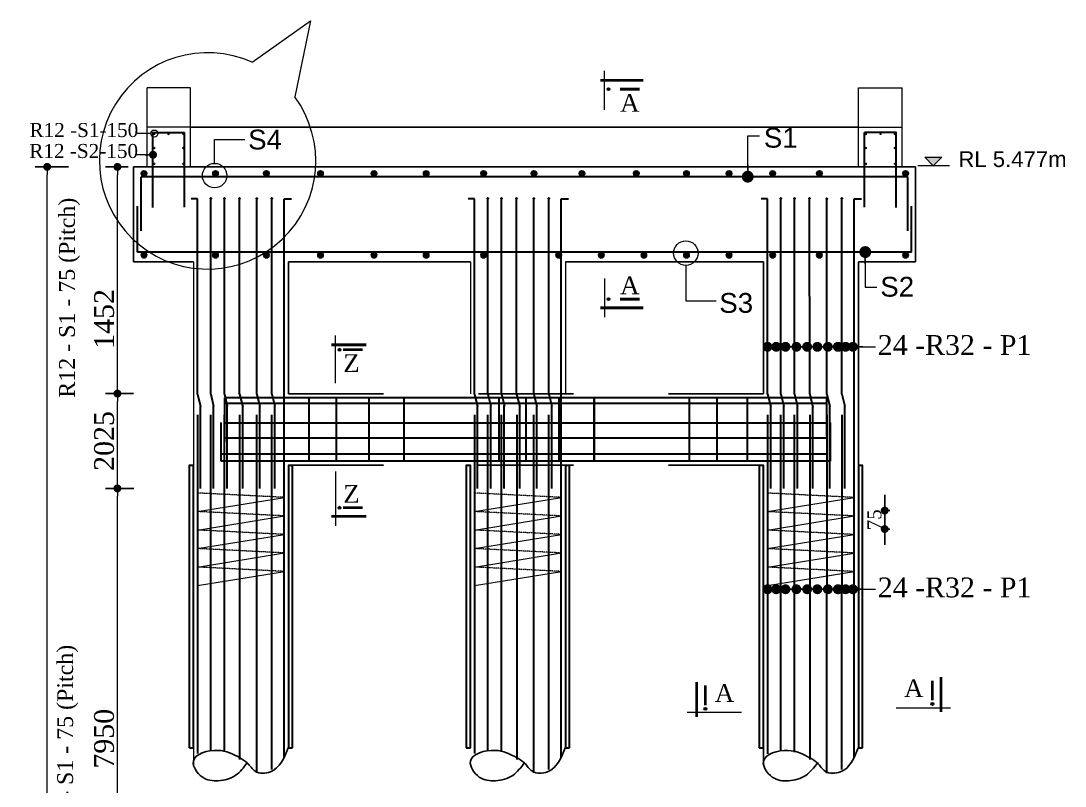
# Model space of a CAD drawing. Header units: millimetres. Extents: x -684453 to 35267, y -286696 to 273430.
# Drawn here: x -289080 to -275892, y 108994 to 118660 of the extents above; entities that cross this region are included whole.
import ezdxf

# ---------------------------------------------------------------- set-up
doc = ezdxf.new("R2010")
doc.units = ezdxf.units.MM
doc.header["$PDMODE"] = 2
doc.linetypes.add('DASHEDX2', pattern=[38.099999999999994, 25.4, -12.7])
doc.linetypes.add('HIDDEN', pattern=[9.524999999999999, 6.35, -3.175])
doc.layers.get('Defpoints').update_dxf_attribs({"lineweight": 13})
for name, color, linetype, lineweight in [('Abutment W Line', 30, 'Continuous', 18), ('Ber', 12, 'Continuous', 30), ('Binder', 136, 'Continuous', 15), ('BODER', 1, 'Continuous', 30), ('dim', 4, 'Continuous', 25), ('Dimision', 4, 'Continuous', 9), ('Pile', 11, 'Continuous', 15), ('Pire Line', 11, 'Continuous', 25), ('Reinf.', 12, 'Continuous', 30), ('Rod', 12, 'Continuous', 30), ('Steel Casing', 70, 'Continuous', 30), ('Text', 7, 'Continuous', 15)]:
    doc.layers.add(name, color=color, linetype=linetype, lineweight=lineweight)
doc.styles.add('ROMANS', font='arial.ttf', dxfattribs={"height": 200})
doc.styles.get("Standard").update_dxf_attribs({"font": 'times.ttf'})
doc.dimstyles.new('ISO-25', dxfattribs={"dimtxt": 175, "dimasz": 100, "dimexe": 65, "dimexo": 115.625, "dimgap": 40, "dimtad": 1, "dimtoh": 1, "dimdec": 0, "dimtxsty": 'Standard', "dimblk": 'DOT', "dimcen": 300, "dimclrd": 256, "dimclre": 256, "dimclrt": 256, "dimadec": 0, "dimazin": 0, "dimtfac": 1, "dimtdec": 0, "dimtix": 1, "dimtmove": 0, "dimatfit": 3, "dimldrblk": 'DOT', "dimfxl": 75, "dimlwd": -1, "dimarcsym": 0})

# ---------------------------------------------------------------- blocks, each defined once
blk = doc.blocks.new('_Dot')
at = {"color": 0, "linetype": 'ByBlock', "lineweight": -2}
blk.add_line((-0.5, 0), (-1, 0), dxfattribs=at)
at = {"color": 0, "linetype": 'ByBlock', "const_width": 0.5}
blk.add_lwpolyline([(-0.25, 0, 1), (0.25, 0, 1)], format="xyb", close=True, dxfattribs=at)
blk = doc.blocks.new('rod')
at = {"layer": 'Rod', "ltscale": 10, "const_width": 15}
blk.add_lwpolyline([(-7.5, 0, 1), (7.5, 0, 1)], format="xyb", close=True, dxfattribs=at)
blk = doc.blocks.new('*D361')
at = {"layer": 'Defpoints', "color": 0, "ltscale": 3, "transparency": 16777216}
for p in [(-287861.1882670156, 113952.4193968788), (-287543.6689380932, 113952.4193968788), (-287538.2177372899, 112754.1448276008)]:
    blk.add_point(p, dxfattribs=at)
at = {"layer": 'Dimision', "color": 1, "lineweight": -2, "ltscale": 3, "transparency": 16777216}
for p, q in [((-287659.2939380932, 113952.4193968788), (-288011.1882670156, 113952.4193968788)), ((-287653.8427372899, 112754.1448276008), (-288011.1882670156, 112754.1448276008))]:
    blk.add_line(p, q, dxfattribs=at)
at = {"layer": 'Dimision', "ltscale": 3, "transparency": 16777216}
blk.add_line((-287861.1882670156, 112854.1448276008), (-287861.1882670156, 113852.4193968788), dxfattribs=at)
at = {"layer": 'Dimision', "ltscale": 3, "transparency": 16777216, "xscale": 100, "yscale": 100, "zscale": 100}
for p, rotation in [((-287861.1882670156, 113952.4193968788), 90), ((-287861.1882670156, 112754.1448276008), 270)]:
    blk.add_blockref('_Dot', p, dxfattribs=dict(at, rotation=rotation))
at = {"layer": 'Dimision', "ltscale": 3, "transparency": 16777216, "insert": (-288028.3512086161, 113353.2821122399), "char_height": 250, "attachment_point": 5, "rotation": 90}
blk.add_mtext('2025', dxfattribs=at)
blk = doc.blocks.new('*D364')
at = {"layer": 'Defpoints', "color": 0, "ltscale": 3, "transparency": 16777216}
for p in [(-287861.1882670157, 112754.1448276008), (-287538.2177372899, 112754.1448276008), (-287567.4219868691, 106430.6560006439)]:
    blk.add_point(p, dxfattribs=at)
at = {"layer": 'Dimision', "color": 1, "lineweight": -2, "ltscale": 3, "transparency": 16777216}
for p, q in [((-287653.8427372899, 112754.1448276008), (-288011.1882670157, 112754.1448276008)), ((-287683.0469868691, 106430.6560006439), (-288011.1882670157, 106430.6560006439))]:
    blk.add_line(p, q, dxfattribs=at)
at = {"layer": 'Dimision', "ltscale": 3, "transparency": 16777216}
blk.add_line((-287861.1882670157, 106530.6560006439), (-287861.1882670157, 112654.1448276008), dxfattribs=at)
at = {"layer": 'Dimision', "ltscale": 3, "transparency": 16777216, "xscale": 100, "yscale": 100, "zscale": 100}
for p, rotation in [((-287861.1882670157, 112754.1448276008), 90), ((-287861.1882670157, 106430.6560006439), 270)]:
    blk.add_blockref('_Dot', p, dxfattribs=dict(at, rotation=rotation))
at = {"layer": 'Dimision', "ltscale": 3, "transparency": 16777216, "insert": (-288028.711698883, 109592.4004141224), "char_height": 250, "attachment_point": 5, "rotation": 90}
blk.add_mtext('7950', dxfattribs=at)
blk = doc.blocks.new('*D365')
at = {"layer": 'Defpoints', "color": 0, "ltscale": 3, "transparency": 16777216}
for p in [(-287861.1882670147, 116815.628240814), (-287609.6696670562, 116815.628240814), (-287543.6689380932, 113952.4193968788)]:
    blk.add_point(p, dxfattribs=at)
at = {"layer": 'Dimision', "color": 1, "lineweight": -2, "ltscale": 3, "transparency": 16777216}
for p, q in [((-287725.2946670562, 116815.628240814), (-288011.1882670147, 116815.628240814)), ((-287659.2939380932, 113952.4193968788), (-288011.1882670147, 113952.4193968788))]:
    blk.add_line(p, q, dxfattribs=at)
at = {"layer": 'Dimision', "ltscale": 3, "transparency": 16777216}
blk.add_line((-287861.1882670147, 114052.4193968788), (-287861.1882670147, 116715.628240814), dxfattribs=at)
at = {"layer": 'Dimision', "ltscale": 3, "transparency": 16777216, "xscale": 100, "yscale": 100, "zscale": 100}
for p, rotation in [((-287861.1882670147, 116815.628240814), 90), ((-287861.1882670147, 113952.4193968788), 270)]:
    blk.add_blockref('_Dot', p, dxfattribs=dict(at, rotation=rotation))
at = {"layer": 'Dimision', "ltscale": 3, "transparency": 16777216, "insert": (-288028.3512086153, 114894.9954146216), "char_height": 250, "attachment_point": 5, "rotation": 90}
blk.add_mtext('1452', dxfattribs=at)
blk = doc.blocks.new('*D368')
at = {"layer": 'Defpoints', "color": 0, "ltscale": 3, "transparency": 16777216}
for p in [(-288748.6971303487, 116815.628240814), (-288361.2655012594, 116815.628240814), (-288194.480441622, 84436.81110142625)]:
    blk.add_point(p, dxfattribs=at)
at = {"layer": 'Dimision', "color": 1, "lineweight": -2, "ltscale": 3, "transparency": 16777216}
for p, q in [((-288476.8905012594, 116815.628240814), (-288898.6971303487, 116815.628240814)), ((-288310.105441622, 84436.81110142625), (-288898.6971303487, 84436.81110142625))]:
    blk.add_line(p, q, dxfattribs=at)
at = {"layer": 'Dimision', "ltscale": 3, "transparency": 16777216}
blk.add_line((-288748.6971303487, 84536.81110142625), (-288748.6971303487, 116715.628240814), dxfattribs=at)
at = {"layer": 'Dimision', "ltscale": 3, "transparency": 16777216, "xscale": 100, "yscale": 100, "zscale": 100}
for p, rotation in [((-288748.6971303487, 116815.628240814), 90), ((-288748.6971303487, 84436.81110142625), 270)]:
    blk.add_blockref('_Dot', p, dxfattribs=dict(at, rotation=rotation))
at = {"layer": 'Dimision', "ltscale": 3, "transparency": 16777216, "insert": (-288916.220562216, 100626.2196711202), "char_height": 250, "attachment_point": 5, "rotation": 90}
blk.add_mtext('59552', dxfattribs=at)
blk = doc.blocks.new('*D371')
at = {"layer": 'Defpoints', "color": 0, "ltscale": 3, "transparency": 16777216}
for p in [(-278476.8054108343, 112474.7250248876), (-278476.8054108342, 112240.9161709788), (-278170.1460257461, 112240.9161709788)]:
    blk.add_point(p, dxfattribs=at)
at = {"layer": 'Pire Line', "linetype": 'Continuous', "ltscale": 3, "transparency": 16777216}
for p, q in [((-278170.1460257461, 112574.7250248876), (-278170.1460257461, 112674.7250248876)), ((-278170.1460257461, 112474.7250248876), (-278170.1460257461, 112240.9161709788)), ((-278170.1460257461, 112140.9161709788), (-278170.1460257461, 112040.9161709788))]:
    blk.add_line(p, q, dxfattribs=at)
at = {"layer": 'Pire Line', "linetype": 'Continuous', "lineweight": -2, "ltscale": 3, "transparency": 16777216}
for p, q in [((-278205.1460257461, 112474.7250248876), (-278105.1460257461, 112474.7250248876)), ((-278205.1460257461, 112240.9161709788), (-278105.1460257461, 112240.9161709788))]:
    blk.add_line(p, q, dxfattribs=at)
at = {"layer": 'Pire Line', "ltscale": 3, "transparency": 16777216, "xscale": 100, "yscale": 100, "zscale": 100}
for p, rotation in [((-278170.1460257461, 112474.7250248876), 270), ((-278170.1460257461, 112240.9161709788), 90)]:
    blk.add_blockref('_Dot', p, dxfattribs=dict(at, rotation=rotation))
at = {"layer": 'Pire Line', "ltscale": 3, "transparency": 16777216, "insert": (-278299.4124280532, 112357.8205979332), "char_height": 175, "attachment_point": 5, "rotation": 90}
blk.add_mtext('75', dxfattribs=at)

msp = doc.modelspace()

# ---------------------------------------------------------------- hatches: boundary and pattern name
at = {"layer": 'Dimision', "ltscale": 5}
msp.add_hatch(color=256, dxfattribs=at).paths.add_polyline_path([(-277662.5188823966, 116936.6578329453), (-277450.3868480406, 116936.6578329453), (-277556.4528652186, 116830.5918157674)])
at = {"layer": 'Pire Line', "ltscale": 3}
h = msp.add_hatch(color=256, dxfattribs=at)
h.set_gradient(color1=(238, 17, 46), color2=(219, 15, 42), one_color=1, tint=0.4600000083446503, name='INVCYLINDER')
h.paths.add_polyline_path([(-287560.4701806334, 116730.6314043296, 1), (-287490.5738835826, 116730.6314043296, 1)])
h = msp.add_hatch(color=256, dxfattribs=at)
h.set_gradient(color1=(238, 17, 46), color2=(219, 15, 42), one_color=1, tint=0.4600000083446503, name='INVCYLINDER')
h.paths.add_polyline_path([(-286656.7228961603, 116730.6314043296, 1), (-286586.8265991095, 116730.6314043296, 1)])
h = msp.add_hatch(color=256, dxfattribs=at)
h.set_gradient(color1=(238, 17, 46), color2=(219, 15, 42), one_color=1, tint=0.4600000083446503, name='INVCYLINDER')
h.paths.add_polyline_path([(-286014.6821249733, 116730.6314043296, 1), (-285944.7858279226, 116730.6314043296, 1)])
h = msp.add_hatch(color=256, dxfattribs=at)
h.set_gradient(color1=(238, 17, 46), color2=(219, 15, 42), one_color=1, tint=0.4600000083446503, name='INVCYLINDER')
h.paths.add_polyline_path([(-285330.5342730592, 116730.6314043296, 1), (-285260.6379760084, 116730.6314043296, 1)])
h = msp.add_hatch(color=256, dxfattribs=at)
h.set_gradient(color1=(238, 17, 46), color2=(219, 15, 42), one_color=1, tint=0.4600000083446503, name='INVCYLINDER')
h.paths.add_polyline_path([(-284655.0480317828, 116730.6314043296, 1), (-284585.151734732, 116730.6314043296, 1)])
h = msp.add_hatch(color=256, dxfattribs=at)
h.set_gradient(color1=(238, 17, 46), color2=(219, 15, 42), one_color=1, tint=0.4600000083446503, name='INVCYLINDER')
h.paths.add_polyline_path([(-283996.7970542384, 116730.6314043296, 1), (-283926.9007571877, 116730.6314043296, 1)])
h = msp.add_hatch(color=256, dxfattribs=at)
h.set_gradient(color1=(238, 17, 46), color2=(219, 15, 42), one_color=1, tint=0.4600000083446503, name='INVCYLINDER')
h.paths.add_polyline_path([(-283271.605316982, 116730.6314043296, 1), (-283201.7090199312, 116730.6314043296, 1)])
h = msp.add_hatch(color=256, dxfattribs=at)
h.set_gradient(color1=(238, 17, 46), color2=(219, 15, 42), one_color=1, tint=0.4600000083446503, name='INVCYLINDER')
h.paths.add_polyline_path([(-282634.8418033029, 116730.6314043296, 1), (-282564.9455062522, 116730.6314043296, 1)])
h = msp.add_hatch(color=256, dxfattribs=at)
h.set_gradient(color1=(238, 17, 46), color2=(219, 15, 42), one_color=1, tint=0.4600000083446503, name='INVCYLINDER')
h.paths.add_polyline_path([(-282029.1007748512, 116730.6314043296, 1), (-281959.2044778005, 116730.6314043296, 1)])
h = msp.add_hatch(color=256, dxfattribs=at)
h.set_gradient(color1=(238, 17, 46), color2=(219, 15, 42), one_color=1, tint=0.4600000083446503, name='INVCYLINDER')
h.paths.add_polyline_path([(-281342.7859457223, 116730.6314043296, 1), (-281272.8896486716, 116730.6314043296, 1)])
h = msp.add_hatch(color=256, dxfattribs=at)
h.set_gradient(color1=(238, 17, 46), color2=(219, 15, 42), one_color=1, tint=0.4600000083446503, name='INVCYLINDER')
h.paths.add_polyline_path([(-280708.8444271263, 116730.6314043296, 1), (-280638.9481300755, 116730.6314043296, 1)])
h = msp.add_hatch(color=256, dxfattribs=at)
h.set_gradient(color1=(238, 17, 46), color2=(219, 15, 42), one_color=1, tint=0.4600000083446503, name='INVCYLINDER')
h.paths.add_polyline_path([(-280170.8945707305, 116730.6314043296, 1), (-280100.9982736797, 116730.6314043296, 1)])
h = msp.add_hatch(color=256, dxfattribs=at)
h.set_gradient(color1=(238, 17, 46), color2=(219, 15, 42), one_color=1, tint=0.4600000083446503, name='INVCYLINDER')
h.paths.add_polyline_path([(-279620.4419334551, 116730.6314043296, 1), (-279550.5456364044, 116730.6314043296, 1)])
h = msp.add_hatch(color=256, dxfattribs=at)
h.set_gradient(color1=(238, 17, 46), color2=(219, 15, 42), one_color=1, tint=0.4600000083446503, name='INVCYLINDER')
h.paths.add_polyline_path([(-279030.414161365, 116730.6314043296, 1), (-278960.5178643142, 116730.6314043296, 1)])
h = msp.add_hatch(color=256, dxfattribs=at)
h.set_gradient(color1=(238, 17, 46), color2=(219, 15, 42), one_color=1, tint=0.4600000083446503, name='INVCYLINDER')
h.paths.add_polyline_path([(-277941.3634995329, 116730.6314043296, 1), (-277871.4672024822, 116730.6314043296, 1)])
h = msp.add_hatch(color=256, dxfattribs=at)
h.set_gradient(color1=(238, 17, 46), color2=(219, 15, 42), one_color=1, tint=0.4600000083446503, name='INVCYLINDER')
h.paths.add_polyline_path([(-287560.4701806334, 115700.6250772982, -1), (-287490.5738835826, 115700.6250772982, -1)])
h = msp.add_hatch(color=256, dxfattribs=at)
h.set_gradient(color1=(238, 17, 46), color2=(219, 15, 42), one_color=1, tint=0.4600000083446503, name='INVCYLINDER')
h.paths.add_polyline_path([(-286656.7228961603, 115700.6250772982, -1), (-286586.8265991095, 115700.6250772982, -1)])
h = msp.add_hatch(color=256, dxfattribs=at)
h.set_gradient(color1=(238, 17, 46), color2=(219, 15, 42), one_color=1, tint=0.4600000083446503, name='INVCYLINDER')
h.paths.add_polyline_path([(-286014.6821249733, 115700.6250772982, -1), (-285944.7858279226, 115700.6250772982, -1)])
h = msp.add_hatch(color=256, dxfattribs=at)
h.set_gradient(color1=(238, 17, 46), color2=(219, 15, 42), one_color=1, tint=0.4600000083446503, name='INVCYLINDER')
h.paths.add_polyline_path([(-285330.5342730592, 115700.6250772982, -1), (-285260.6379760084, 115700.6250772982, -1)])
h = msp.add_hatch(color=256, dxfattribs=at)
h.set_gradient(color1=(238, 17, 46), color2=(219, 15, 42), one_color=1, tint=0.4600000083446503, name='INVCYLINDER')
h.paths.add_polyline_path([(-284655.0480317828, 115700.6250772982, -1), (-284585.151734732, 115700.6250772982, -1)])
h = msp.add_hatch(color=256, dxfattribs=at)
h.set_gradient(color1=(238, 17, 46), color2=(219, 15, 42), one_color=1, tint=0.4600000083446503, name='INVCYLINDER')
h.paths.add_polyline_path([(-283996.7970542384, 115700.6250772982, -1), (-283926.9007571877, 115700.6250772982, -1)])
h = msp.add_hatch(color=256, dxfattribs=at)
h.set_gradient(color1=(238, 17, 46), color2=(219, 15, 42), one_color=1, tint=0.4600000083446503, name='INVCYLINDER')
h.paths.add_polyline_path([(-283271.605316982, 115700.6250772982, -1), (-283201.7090199312, 115700.6250772982, -1)])
h = msp.add_hatch(color=256, dxfattribs=at)
h.set_gradient(color1=(238, 17, 46), color2=(219, 15, 42), one_color=1, tint=0.4600000083446503, name='INVCYLINDER')
h.paths.add_polyline_path([(-282322.6939963138, 115700.6250772982, -1), (-282252.797699263, 115700.6250772982, -1)])
h = msp.add_hatch(color=256, dxfattribs=at)
h.set_gradient(color1=(238, 17, 46), color2=(219, 15, 42), one_color=1, tint=0.4600000083446503, name='INVCYLINDER')
h.paths.add_polyline_path([(-281784.744139918, 115700.6250772982, -1), (-281714.8478428672, 115700.6250772982, -1)])
h = msp.add_hatch(color=256, dxfattribs=at)
h.set_gradient(color1=(238, 17, 46), color2=(219, 15, 42), one_color=1, tint=0.4600000083446503, name='INVCYLINDER')
h.paths.add_polyline_path([(-281246.7942835221, 115700.6250772982, -1), (-281176.8979864714, 115700.6250772982, -1)])
h = msp.add_hatch(color=256, dxfattribs=at)
h.set_gradient(color1=(238, 17, 46), color2=(219, 15, 42), one_color=1, tint=0.4600000083446503, name='INVCYLINDER')
h.paths.add_polyline_path([(-280708.8444271263, 115700.6250772982, -1), (-280638.9481300755, 115700.6250772982, -1)])
h = msp.add_hatch(color=256, dxfattribs=at)
h.set_gradient(color1=(238, 17, 46), color2=(219, 15, 42), one_color=1, tint=0.4600000083446503, name='INVCYLINDER')
h.paths.add_polyline_path([(-280170.8945707305, 115700.6250772982, -1), (-280100.9982736797, 115700.6250772982, -1)])
h = msp.add_hatch(color=256, dxfattribs=at)
h.set_gradient(color1=(238, 17, 46), color2=(219, 15, 42), one_color=1, tint=0.4600000083446503, name='INVCYLINDER')
h.paths.add_polyline_path([(-279620.4419334551, 115700.6250772982, -1), (-279550.5456364044, 115700.6250772982, -1)])
h = msp.add_hatch(color=256, dxfattribs=at)
h.set_gradient(color1=(238, 17, 46), color2=(219, 15, 42), one_color=1, tint=0.4600000083446503, name='INVCYLINDER')
h.paths.add_polyline_path([(-279030.414161365, 115700.6250772982, -1), (-278960.5178643142, 115700.6250772982, -1)])
h = msp.add_hatch(color=256, dxfattribs=at)
h.set_gradient(color1=(238, 17, 46), color2=(219, 15, 42), one_color=1, tint=0.4600000083446503, name='INVCYLINDER')
h.paths.add_polyline_path([(-277941.3634995329, 115700.6250772982, -1), (-277871.4672024822, 115700.6250772982, -1)])
at = {"layer": 'Reinf.', "ltscale": 5}
for points in [[(-286688.2644317839, 116418.0257899626, 1), (-286676.2644317839, 116418.0257899626, 1)], [(-286515.4924605171, 116418.0257899626, 1), (-286503.4924605171, 116418.0257899626, 1)], [(-286324.4562485644, 116418.0257899626, 1), (-286312.4562485644, 116418.0257899626, 1)], [(-286108.3247940382, 116414.296144103, 1), (-286096.3247940382, 116414.296144103, 1)], [(-285917.8251936493, 116418.0257899626, 1), (-285905.8251936493, 116418.0257899626, 1)], [(-283188.93128661, 116417.9049098802, 1), (-283176.93128661, 116417.9049098802, 1)], [(-283016.1593153431, 116417.9049098802, 1), (-283004.1593153431, 116417.9049098802, 1)], [(-282825.1231033904, 116417.9049098802, 1), (-282813.1231033904, 116417.9049098802, 1)], [(-282608.9916488642, 116414.1752640206, 1), (-282596.9916488642, 116414.1752640206, 1)], [(-282418.4920484753, 116417.9049098802, 1), (-282406.4920484753, 116417.9049098802, 1)], [(-279488.2644918258, 116416.9427892635, 1), (-279476.2644918258, 116416.9427892635, 1)], [(-279315.492520559, 116416.9427892635, 1), (-279303.492520559, 116416.9427892635, 1)], [(-279124.4563086063, 116416.9427892635, 1), (-279112.4563086063, 116416.9427892635, 1)], [(-278908.3248540801, 116413.2131434039, 1), (-278896.3248540801, 116413.2131434039, 1)], [(-278717.8252536912, 116416.9427892635, 1), (-278705.8252536912, 116416.9427892635, 1)]]:
    msp.add_hatch(color=256, dxfattribs=at).paths.add_polyline_path(points)
at = {"layer": 'Text'}
for points in [[(-281641.8222319393, 117798.0971775092, 1), (-281677.6891870057, 117798.0971775092, 1)], [(-281641.8222319393, 115145.554087074, -1), (-281677.6891870057, 115145.554087074, -1)], [(-285038.7947660642, 114506.1410391715, 1), (-285074.6617211306, 114506.1410391715, 1)], [(-285038.7947660642, 112510.88133353, -1), (-285074.6617211306, 112510.88133353, -1)], [(-277568.7622023153, 110049.7164702511, -1), (-277568.7622023153, 110013.8495151846, -1)], [(-280434.8111387827, 109988.3521512081, 1), (-280434.8111387827, 109952.4851961416, 1)]]:
    msp.add_hatch(color=256, dxfattribs=at).paths.add_polyline_path(points)

# ---------------------------------------------------------------- linework, layer by layer
at = {"layer": 'Abutment W Line'}
for p, q in [((-287487.0800285217, 117315.6282408141), (-287487.0800285214, 117815.6282408143)), ((-286937.0800285214, 117815.6282408141), (-287487.0800285214, 117815.6282408143)), ((-286937.0800285217, 117315.6282408139), (-286937.0800285214, 117815.6282408141)), ((-278499.8324686066, 117315.6282408139), (-278499.8324686069, 117815.6282408141)), ((-278499.8324686069, 117815.6282408141), (-277949.8324686069, 117815.6282408143)), ((-277949.8324686066, 117315.6282408141), (-277949.8324686069, 117815.6282408143)), ((-287487.080028522, 116815.628240814), (-287487.0800285217, 117315.6282408141)), ((-286937.0800285217, 117315.6282408139), (-287487.0800285217, 117315.6282408141)), ((-286937.080028522, 116815.6282408138), (-286937.0800285217, 117315.6282408139)), ((-278499.8324686069, 116815.6282408138), (-278499.8324686072, 117315.6282408139)), ((-278499.8324686072, 117315.6282408139), (-277949.8324686072, 117315.6282408141)), ((-277949.8324686069, 116815.628240814), (-277949.8324686072, 117315.6282408141))]:
    msp.add_line(p, q, dxfattribs=at)
at = {"layer": 'Ber', "ltscale": 0.02}
for points in [[(-287412.0800285222, 116302.514100939), (-287412.0800285217, 117250.7423948458), (-287012.0800285217, 117250.7423948457)], [(-287012.0800285222, 116308.422967553), (-287012.0800285217, 117250.7423948457)], [(-278424.8324686068, 116308.422967553), (-278424.8324686072, 117250.7423948457)], [(-278024.8324686068, 116302.514100939), (-278024.8324686072, 117250.7423948458), (-278424.8324686072, 117250.7423948457)]]:
    msp.add_lwpolyline(points, dxfattribs=at)
at = {"layer": 'Binder', "linetype": 'DASHEDX2', "ltscale": 0.006999999999999999}
for p, q in [((-285752.5542539757, 112640.5648094273), (-286850.5478630816, 112696.1216333292)), ((-282253.2211088018, 112640.4439293449), (-283351.2147179077, 112696.0007532468)), ((-278554.5858409233, 112639.5483950331), (-279652.5794500292, 112695.105218935)), ((-285752.5542539758, 112406.7559555185), (-286850.5478630817, 112462.3127794204)), ((-282253.2211088018, 112406.6350754361), (-283351.2147179077, 112462.191899338)), ((-278554.5858409234, 112405.7395411243), (-279652.5794500292, 112461.2963650262)), ((-285752.5542539759, 112172.9471016097), (-286850.5478630817, 112228.5039255116)), ((-282253.2211088019, 112172.8262215273), (-283351.2147179078, 112228.3830454292)), ((-278554.5858409234, 112171.9306872155), (-279652.5794500293, 112227.4875111174)), ((-285752.5542539759, 111939.1382477009), (-286850.5478630818, 111994.6950716028)), ((-282253.221108802, 111939.0173676185), (-283351.2147179078, 111994.5741915204)), ((-278554.5858409235, 111938.1218333067), (-279652.5794500294, 111993.6786572086)), ((-285752.554253976, 111705.3293937921), (-286850.5478630819, 111760.886217694)), ((-282253.221108802, 111705.2085137097), (-283351.2147179079, 111760.7653376117)), ((-278554.5858409235, 111704.3129793979), (-279652.5794500294, 111759.8698032999))]:
    msp.add_line(p, q, dxfattribs=at)
at = {"layer": 'Binder', "ltscale": 5}
for p, q in [((-286850.5478630816, 112462.3127794204), (-285752.5542539757, 112640.5648094273)), ((-283351.2147179077, 112462.191899338), (-282253.2211088018, 112640.4439293449)), ((-279652.5794500292, 112461.2963650262), (-278554.5858409233, 112639.5483950331)), ((-286850.5478630817, 112228.5039255116), (-285752.5542539758, 112406.7559555185)), ((-283351.2147179077, 112228.3830454292), (-282253.2211088018, 112406.6350754361)), ((-279652.5794500292, 112227.4875111174), (-278554.5858409234, 112405.7395411243)), ((-286850.5478630817, 111994.6950716028), (-285752.5542539759, 112172.9471016097)), ((-283351.2147179078, 111994.5741915204), (-282253.2211088019, 112172.8262215273)), ((-279652.5794500293, 111993.6786572086), (-278554.5858409234, 112171.9306872155)), ((-286850.5478630818, 111760.886217694), (-285752.5542539759, 111939.1382477009)), ((-283351.2147179078, 111760.7653376117), (-282253.221108802, 111939.0173676185)), ((-279652.5794500294, 111759.8698032999), (-278554.5858409235, 111938.1218333067)), ((-286850.5478630819, 111527.0773637853), (-285752.554253976, 111705.3293937921)), ((-283351.2147179079, 111526.9564837029), (-282253.221108802, 111705.2085137097)), ((-279652.5794500294, 111526.0609493911), (-278554.5858409235, 111704.3129793979))]:
    msp.add_line(p, q, dxfattribs=at)
at = {"layer": 'BODER', "color": 7, "lineweight": 9, "ltscale": 5}
msp.add_lwpolyline([(-286159.3932576771, 118136.3455961887), (-285422.7492463581, 118659.7890196696), (-285620.3947479611, 117699.3452244858)], dxfattribs=at)
msp.add_arc((-286722.3725903979, 116891.0620318114), 1366.629754097114, 65.67278483504211, 36.25945359377678, dxfattribs=at)
at = {"layer": 'dim', "ltscale": 30}
for points in [[(-285702.122175465, 109483.8502030367), (-285929.7130801812, 109174.0154472273), (-286119.5863567255, 109181.4410870934), (-286220.7699798288, 109287.4314149645), (-286318.1429597104, 109353.3193168099), (-286592.3594951046, 109445.0758169805), (-286902.122175465, 109307.7592790325), (-286789.9669817597, 109109.0309498596), (-286587.1104461835, 109061.2929512903), (-286368.0459877125, 109129.9759681499), (-286220.7699798288, 109287.4314149645)], [(-282202.789030291, 109483.7293229543), (-282430.3799350073, 109173.8945671449), (-282620.2532115516, 109181.320207011), (-282721.4368346548, 109287.3105348821), (-282818.8098145365, 109353.1984367275), (-283093.0263499306, 109444.9549368981), (-283402.7890302911, 109307.6383989501), (-283290.6338365857, 109108.9100697772), (-283087.7773010095, 109061.1720712079), (-282868.7128425385, 109129.8550880675), (-282721.4368346548, 109287.3105348821)], [(-278502.1222355069, 109482.7672023376), (-278729.7131402231, 109172.9324465282), (-278919.5864167674, 109180.3580863943), (-279020.7700398707, 109286.3484142654), (-279118.1430197523, 109352.2363161107), (-279392.3595551465, 109443.9928162814), (-279702.1222355069, 109306.6762783334), (-279589.9670418016, 109107.9479491605), (-279387.1105062254, 109060.2099505912), (-279168.0460477544, 109128.8929674507), (-279020.7700398707, 109286.3484142654)]]:
    msp.add_spline(points, degree=3, dxfattribs=at)
at = {"layer": 'Dimision', "ltscale": 3}
for p, q in [((-281707.8923315982, 117537.0167353932), (-281707.8923315982, 118026.9587710843)), ((-281707.8923315982, 115406.6345291899), (-281707.8923315982, 114916.6924934989)), ((-285104.864865723, 114084.099358442), (-285104.864865723, 114686.8204972281)), ((-285104.864865723, 112966.1632579635), (-285104.864865723, 112282.0197399549))]:
    msp.add_line(p, q, dxfattribs=at)
at = {"layer": 'Dimision', "lineweight": 20}
msp.add_line((-287439.8807878278, 117236.1519847903), (-287620.8104843609, 117236.1519847904), dxfattribs=at)
at = {"layer": 'Dimision', "ltscale": 5}
for p, q in [((-286633.033273749, 116860.0849213), (-286633.033273749, 117160.6256608698)), ((-286633.033273749, 117160.6256608698), (-286251.0328952915, 117160.6256608698)), ((-279899.7485608773, 117207.4947150248), (-279753.3473808042, 117207.4947150248)), ((-277353.2576579568, 116830.5918157674), (-277750.1056026702, 116830.5918157674)), ((-280682.0923627077, 115571.1715603279), (-280682.0923627077, 115122.2531829678)), ((-278415.176607513, 115296.1619560385), (-278268.77542744, 115296.1619560385)), ((-280682.0923627077, 115122.2531829678), (-280300.0919842502, 115122.2531829678)), ((-278288.1596209604, 111480.6045290847), (-278288.1596209604, 111480.6045290847)), ((-278288.1596209604, 111480.6045290847), (-278288.1596209604, 111480.6045290847))]:
    msp.add_line(p, q, dxfattribs=at)
msp.add_lwpolyline([(-277662.5188823966, 116936.6578329453), (-277450.3868480406, 116936.6578329453), (-277556.4528652186, 116830.5918157674)], close=True, dxfattribs=at)
at = {"layer": 'Dimision', "lineweight": 20}
msp.add_circle((-287394.9732250366, 117236.1519847903), 44.9075627911454, dxfattribs=at)
at = {"layer": 'Dimision', "ltscale": 5}
for centre in [(-286633.033273749, 116705.2571160661), (-280682.0923627077, 115725.9993655618)]:
    msp.add_circle(centre, 154.8278052338719, dxfattribs=at)
at = {"layer": 'Pile', "ltscale": 3}
for p, q in [((-286902.122175465, 115615.6282408139), (-286902.122175465, 109268.4103839033)), ((-286902.122175465, 115615.6282408139), (-286902.122175465, 109268.4103839035)), ((-283402.7890302911, 115615.6282408139), (-283402.7890302911, 113948.8122594143)), ((-282202.733794174, 115615.6282408139), (-282202.7890262321, 113948.8122594143)), ((-278502.122175465, 115615.6282408139), (-278502.4612692418, 109477.2994015114))]:
    msp.add_line(p, q, dxfattribs=at)
at = {"layer": 'Pire Line', "ltscale": 3}
for p, q in [((-286937.0800285218, 117315.6282408139), (-278499.8324686072, 117315.6282408139)), ((-287656.9630423187, 116815.6282408139), (-277779.9494548102, 116815.6282408139)), ((-287656.9630423187, 115615.6282408139), (-287656.9630423187, 116815.6282408139)), ((-277779.9494548102, 115615.6282408139), (-277779.9494548102, 116815.6282408139)), ((-277779.9494548102, 115615.6282408139), (-277779.9494548102, 116815.6282408139)), ((-287656.9630423187, 115615.6282408139), (-286902.122175465, 115615.6282408139)), ((-285702.122175465, 115615.6282408139), (-285702.122175465, 113948.8122594143)), ((-285702.122175465, 115615.6282408139), (-283402.7890302911, 115615.6282408139)), ((-282202.7338156995, 115614.5974596107), (-279702.1222355069, 115615.1802561486)), ((-279702.1222355069, 115615.1802561486), (-279702.1222355069, 113947.7292587152)), ((-278502.122183485, 115615.4599300817), (-277779.9494548102, 115615.6282408139)), ((-278502.1222355069, 115614.5452401148), (-278502.1222355069, 109482.7672023376)), ((-285702.1585550503, 113948.8122594144), (-284502.1774015752, 113948.8122594143)), ((-283302.1773975163, 113948.8122594143), (-282102.1774215891, 113948.8122594143)), ((-280902.1774175302, 113948.8122594144), (-279702.122175465, 113948.8122594144)), ((-285702.1930199206, 113048.8122594144), (-284502.1575976928, 113048.8122594144)), ((-285702.122175465, 113048.8122594143), (-285702.122175465, 109483.8502030367)), ((-283302.2392290492, 113048.8218918098), (-282102.1854504663, 113048.8218918098)), ((-282202.7890302911, 113048.691379332), (-282202.789030291, 109483.7293229543)), ((-280902.1759540479, 113048.8122594144), (-279702.122175465, 113048.8122594144)), ((-279702.1222355069, 113047.7292587152), (-279702.1222355069, 109270.8868349161)), ((-279702.1222355069, 113047.7292587153), (-279702.1222355069, 109270.8868349161))]:
    msp.add_line(p, q, dxfattribs=at)
at = {"layer": 'Pire Line', "color": 1, "ltscale": 3}
for centre in [(-287525.522032108, 116730.6314043296), (-286621.7747476349, 116730.6314043296), (-285979.733976448, 116730.6314043296), (-285295.5861245338, 116730.6314043296), (-284620.0998832574, 116730.6314043296), (-283961.8489057131, 116730.6314043296), (-283236.6571684566, 116730.6314043296), (-282599.8936547776, 116730.6314043296), (-281994.1526263258, 116730.6314043296), (-281307.8377971969, 116730.6314043296), (-280673.8962786009, 116730.6314043296), (-280135.9464222051, 116730.6314043296), (-279585.4937849297, 116730.6314043296), (-278995.4660128396, 116730.6314043296), (-277906.4153510075, 116730.6314043296), (-287525.522032108, 115700.6250772982), (-286621.7747476349, 115700.6250772982), (-285979.733976448, 115700.6250772982), (-285295.5861245338, 115700.6250772982), (-284620.0998832574, 115700.6250772982), (-283961.8489057131, 115700.6250772982), (-283236.6571684566, 115700.6250772982), (-282287.7458477884, 115700.6250772982), (-281749.7959913926, 115700.6250772982), (-281211.8461349967, 115700.6250772982), (-280673.8962786009, 115700.6250772982), (-280135.9464222051, 115700.6250772982), (-279585.4937849297, 115700.6250772982), (-278995.4660128396, 115700.6250772982), (-277906.4153510075, 115700.6250772982)]:
    msp.add_circle(centre, 34.94814852538771, dxfattribs=at)
at = {"layer": 'Reinf.', "ltscale": 5}
for p, q in [((-286850.5478628033, 116412.154089208), (-286929.5672786917, 116412.154089208)), ((-286682.2644317839, 113946.4647267785), (-286682.2644317839, 116418.0257899626)), ((-286509.2786394741, 113946.4647267785), (-286509.2786394741, 116416.1203690047)), ((-286318.4562485644, 113946.4647267785), (-286318.4562485644, 116418.0257899626)), ((-286102.3247940382, 113946.4647267785), (-286102.3247940382, 116418.0257899626)), ((-285754.5857808814, 116412.154089208), (-285662.419619052, 116412.154089208)), ((-283351.2147176294, 116412.0332091256), (-283430.2341335178, 116412.0332091256)), ((-283182.93128661, 113946.3438466961), (-283182.93128661, 116417.9049098802)), ((-283009.9454943002, 113946.3438466961), (-283009.9454943002, 116415.9994889223)), ((-282819.1231033904, 113946.3438466961), (-282819.1231033904, 116417.9049098802)), ((-282602.9916488642, 113946.3438466961), (-282602.9916488642, 116417.9049098802)), ((-282255.2526357074, 116412.0332091256), (-282163.0864738781, 116412.0332091256)), ((-279650.5479228452, 116411.0710885089), (-279729.5673387336, 116411.0710885089)), ((-279481.0556194525, 113945.3817260794), (-279482.2644918258, 116416.9427892635)), ((-279308.0698271427, 113945.3817260794), (-279309.278699516, 116415.0373683055)), ((-279117.247436233, 113945.3817260794), (-279118.4563086063, 116416.9427892635)), ((-278901.1159817068, 113945.3817260794), (-278902.3248540801, 116416.9427892635)), ((-278554.5858409233, 116411.0710885089), (-278462.4196790939, 116411.0710885089)), ((-286850.5478628033, 113946.4647267785), (-286811.7066815047, 113787.8744862759)), ((-286682.2644317839, 113946.4647267785), (-286645.9590828949, 113794.4765318172)), ((-286509.2786394741, 113946.4647267785), (-286472.9732905851, 113794.4765318172)), ((-286318.4562485644, 113946.4647267785), (-286277.6308700523, 113782.7086242434)), ((-286102.3247940382, 113946.4647267785), (-286064.1789484067, 113789.684794293)), ((-285911.6532410287, 113946.4647267784), (-285874.753121424, 113792.928044884)), ((-283351.2147176294, 113946.3438466961), (-283312.3735363307, 113787.7536061935)), ((-283182.93128661, 113946.3438466961), (-283146.6259377209, 113794.3556517348)), ((-283009.9454943002, 113946.3438466961), (-282973.6401454111, 113794.3556517348)), ((-282819.1231033904, 113946.3438466961), (-282778.2977248784, 113782.587744161)), ((-282602.9916488642, 113946.3438466961), (-282564.8458032327, 113789.5639142106)), ((-282412.3200958548, 113946.343846696), (-282375.41997625, 113792.8071648016)), ((-279649.3390504719, 113945.3817260794), (-279610.4978691732, 113786.7914855768)), ((-279481.0556194525, 113945.3817260794), (-279444.7502705635, 113793.393531118)), ((-279308.0698271427, 113945.3817260794), (-279271.7644782537, 113793.393531118)), ((-279117.247436233, 113945.3817260794), (-279076.4220577209, 113781.6256235442)), ((-278901.1159817068, 113945.3817260794), (-278862.9701360753, 113788.6017935939)), ((-278710.4444286973, 113945.3817260793), (-278673.5443090926, 113791.8450441848)), ((-286847.2444296284, 109404.4018888377), (-286847.2444296284, 113684.769622272)), ((-286811.7066815047, 112754.1448276008), (-286811.7066815046, 113787.8744862758)), ((-286681.4968310187, 109444.2327096947), (-286681.4968310187, 113684.769622272)), ((-286645.9590828949, 112754.1448276008), (-286645.9590828949, 113794.4765318171)), ((-286510.4875118475, 109424.8929126031), (-286510.4875118475, 113684.769622272)), ((-286474.9497637237, 112754.1448276008), (-286474.9497637237, 113799.622284203)), ((-286313.1686181761, 109330.142293065), (-286313.1686181761, 113684.769622272)), ((-286277.6308700523, 112754.1448276008), (-286277.6308700523, 113782.7086242433)), ((-286099.7166965304, 109160.4107217308), (-286099.7166965305, 113684.769622272)), ((-286064.1789484067, 112754.1448276008), (-286064.1789484067, 113789.684794293)), ((-285910.2908695478, 109203.6224234972), (-285910.2908695478, 113684.769622272)), ((-285874.7531214241, 112754.1448276008), (-285874.753121424, 113792.9280448841)), ((-283347.9112844545, 109404.2810087553), (-283347.9112844544, 113684.6487421896)), ((-283312.3735363307, 112754.0239475184), (-283312.3735363306, 113787.7536061934)), ((-283182.1636858447, 109444.1118296123), (-283182.1636858447, 113684.6487421896)), ((-283146.6259377209, 112754.0239475184), (-283146.6259377209, 113794.3556517347)), ((-283011.1543666735, 109424.7720325207), (-283011.1543666735, 113684.6487421896)), ((-282975.6166185497, 112754.0239475184), (-282975.6166185497, 113799.5014041206)), ((-282813.8354730021, 109330.0214129826), (-282813.8354730021, 113684.6487421896)), ((-282778.2977248784, 112754.0239475184), (-282778.2977248784, 113782.5877441609)), ((-282600.3835513564, 109160.2898416484), (-282600.3835513565, 113684.6487421896)), ((-282564.8458032327, 112754.0239475184), (-282564.8458032327, 113789.5639142106)), ((-282410.9577243738, 109203.5015434149), (-282410.9577243738, 113684.6487421896)), ((-282375.4199762501, 112754.0239475184), (-282375.41997625, 113792.8071648017)), ((-279610.4978691732, 112753.0618269017), (-279610.4978691732, 113786.7914855767)), ((-279444.7502705635, 112753.0618269017), (-279444.7502705635, 113793.393531118)), ((-279273.7409513923, 112753.0618269017), (-279273.7409513923, 113798.5392835039)), ((-279076.4220577209, 112753.0618269017), (-279076.4220577209, 113781.6256235442)), ((-278862.9701360752, 112753.0618269017), (-278862.9701360753, 113788.6017935939)), ((-278673.5443090926, 112753.0618269017), (-278673.5443090926, 113791.8450441849)), ((-279647.2444896703, 109403.3188881386), (-279646.0356172969, 113683.6866215729)), ((-279481.4968910606, 109443.1497089956), (-279480.2880186872, 113683.6866215729)), ((-279310.4875718894, 109423.8099119039), (-279309.278699516, 113683.6866215729)), ((-279113.168678218, 109329.0592923659), (-279111.9598058446, 113683.6866215729)), ((-278899.7167565723, 109159.3277210317), (-278898.507884199, 113683.6866215729)), ((-278710.2909295897, 109202.5394227981), (-278709.0820572163, 113683.6866215729))]:
    msp.add_line(p, q, dxfattribs=at)
for points in [[(-286850.5478628033, 113946.4647267785), (-286850.5478628033, 116412.154089208)], [(-285911.6532410287, 113946.4647267785), (-285911.6532410287, 116418.0257899626)], [(-285754.5857808814, 109361.3030944524), (-285754.5857808814, 116412.154089208)], [(-283351.2147176294, 113946.3438466961), (-283351.2147176294, 116412.0332091256)], [(-282412.3200958548, 113946.3438466961), (-282412.3200958548, 116417.9049098802)], [(-282255.2526357074, 109361.18221437), (-282255.2526357074, 116412.0332091256)], [(-279649.3390504719, 113945.3817260794), (-279650.5479228452, 116411.0710885089)], [(-278710.4444286973, 113945.3817260794), (-278711.6533010706, 116416.9427892635)], [(-278554.5858409233, 109360.2200937533), (-278554.5858409233, 116411.0710885089)]]:
    msp.add_lwpolyline(points, dxfattribs=at)
for centre in [(-286682.2644317839, 116418.0257899626), (-286509.4924605171, 116418.0257899626), (-286318.4562485644, 116418.0257899626), (-286102.3247940382, 116414.296144103), (-285911.8251936493, 116418.0257899626), (-283182.93128661, 116417.9049098802), (-283010.1593153431, 116417.9049098802), (-282819.1231033904, 116417.9049098802), (-282602.9916488642, 116414.1752640206), (-282412.4920484753, 116417.9049098802), (-279482.2644918258, 116416.9427892635), (-279309.492520559, 116416.9427892635), (-279118.4563086063, 116416.9427892635), (-278902.3248540801, 116413.2131434039), (-278711.8252536912, 116416.9427892635)]:
    msp.add_circle(centre, 6, dxfattribs=at)
at = {"layer": 'Rod', "ltscale": 0.1}
for p, q in [((-277876.4359040834, 116691.762865519), (-287560.4765930455, 116691.762865519)), ((-287560.4765930455, 116008.4981241363), (-287560.4765930455, 116691.762865519)), ((-277876.4359040834, 116008.4981241363), (-277876.4359040834, 116691.762865519)), ((-287606.9630423188, 115736.5227780132), (-287606.9630423187, 116317.2697863198)), ((-277829.9494548102, 115736.5227780132), (-277829.9494548102, 116317.2697863198)), ((-277829.9494548102, 115736.5227780132), (-287606.9630423186, 115736.5227780132)), ((-282500.5736464944, 113897.8700399095), (-286503.7435103407, 113897.8700399095)), ((-286503.7435103407, 113343.8697113475), (-286503.7435103407, 113897.8700399095)), ((-278902.3247940383, 113824.7628970574), (-286503.7435103407, 113824.7628970573)), ((-285442.5078856205, 113897.8700399095), (-285442.5078856205, 113098.6590596905)), ((-285100.0236590141, 113897.8700399095), (-285100.0236590141, 113098.6590596905)), ((-284685.015230064, 113897.8700399095), (-284685.015230064, 113098.6590596905)), ((-284241.917257896, 113897.8700399095), (-284241.917257896, 113098.6590596905)), ((-283045.5183787959, 113897.8700399095), (-283045.5183787959, 113098.6590596904)), ((-278900.5925416294, 113897.3445244754), (-282903.7624054758, 113897.3445244754)), ((-282703.0341521895, 113897.8700399095), (-282703.0341521895, 113098.6590596904)), ((-282288.0257232394, 113897.8700399095), (-282288.0257232394, 113098.6590596904)), ((-281842.5267807556, 113897.3445244754), (-281842.5267807556, 113098.1335442563)), ((-281841.9172779099, 113897.8700399095), (-281841.9172779099, 113098.6590596905)), ((-280641.9361530311, 113897.3445244754), (-280641.9361530311, 113098.1335442563)), ((-280291.0098577935, 113897.3445244754), (-280291.0098577935, 113098.1335442563)), ((-279905.6515022402, 113897.3445244754), (-279905.6515022402, 113098.1335442563)), ((-278900.5925416294, 113410.301316455), (-278900.5925416294, 113897.3445244754)), ((-286550.2299596139, 113098.6590596904), (-286550.2299596139, 113585.7022677108)), ((-278902.3247940383, 113576.8334936231), (-286503.7435103407, 113576.8334936231)), ((-278854.1060923563, 113098.1335442563), (-278854.1060923563, 113585.1767522767)), ((-278902.3247940383, 113390.6002374739), (-286503.7435103407, 113390.600237474)), ((-278902.3247940383, 113187.6590841556), (-286550.2299596139, 113187.6590841556)), ((-282454.0871972211, 113098.6590596904), (-286550.2299596139, 113098.6590596905)), ((-278854.1060923562, 113098.1335442563), (-282950.248854749, 113098.1335442563))]:
    msp.add_line(p, q, dxfattribs=at)
at = {"layer": 'Steel Casing', "linetype": 'HIDDEN', "ltscale": 0.3}
for p, q in [((-286955.4465831218, 109476.785225042), (-286902.1445408125, 109476.7850459896)), ((-285702.1188915269, 109476.7810148595), (-285648.8168492176, 109476.7808358071)), ((-283456.1134379479, 109476.6643449596), (-283402.8113956385, 109476.6641659072)), ((-282202.785746353, 109476.6601347771), (-282149.4837040436, 109476.6599557247)), ((-279755.4466431637, 109475.7022243429), (-279702.1446008543, 109475.7020452905)), ((-278502.1189515688, 109475.6980141603), (-278448.8169092594, 109475.6978351079))]:
    msp.add_line(p, q, dxfattribs=at)
at = {"layer": 'Steel Casing', "linetype": 'Continuous', "ltscale": 0.3}
for points in [[(-286902.1445408125, 109476.7850459896), (-286902.1302205821, 113044.8963663695), (-286955.4579121911, 113044.8963663695), (-286955.4728223762, 109476.7852251302)], [(-285648.8168492176, 109476.7808358071), (-285648.802528973, 113044.8963663695), (-285702.1302205821, 113044.8963663695), (-285702.1451307819, 109476.7810149476)], [(-283402.8113956385, 109476.6641659072), (-283402.7970754081, 113044.7754862871), (-283456.1247670171, 113044.7754862871), (-283456.1396772022, 109476.6643450478)], [(-282149.4837040436, 109476.6599557247), (-282149.4693837991, 113044.7754862871), (-282202.7970754081, 113044.7754862871), (-282202.8119856079, 109476.6601348652)], [(-279702.1446008543, 109475.7020452905), (-279702.1302806239, 113043.8133656704), (-279755.457972233, 113043.8133656704), (-279755.472882418, 109475.702224431)], [(-278448.8169092594, 109475.6978351079), (-278448.8025890149, 113043.8133656704), (-278502.1302806239, 113043.8133656704), (-278502.1451908237, 109475.6980142485)]]:
    msp.add_lwpolyline(points, dxfattribs=at)
at = {"layer": 'Text'}
for p, q in [((-279979.5292143491, 109922.2820515492), (-280663.6727323577, 109922.2820515492)), ((-278024.0441267489, 109983.6463705922), (-277339.9006087402, 109983.6463705922))]:
    msp.add_line(p, q, dxfattribs=at)
at = {"layer": 'Text', "const_width": 35.86695506645954}
for points in [[(-281762.7731353365, 117908.3193066604), (-281220.3945891706, 117908.3193066604)], [(-281514.2684524318, 117798.0971775092), (-281264.7449148099, 117798.0971775092)], [(-281514.2684524318, 115145.554087074), (-281264.7449148099, 115145.554087074)], [(-281762.7731353365, 115035.3319579228), (-281220.3945891706, 115035.3319579228)], [(-285159.7456694614, 114568.1810328042), (-284717.3671232954, 114568.1810328042)], [(-285011.2409865566, 114506.1410391715), (-284761.7174489348, 114506.1410391715)], [(-285011.2409865566, 112510.88133353), (-284761.7174489348, 112510.88133353)], [(-285159.7456694614, 112400.6592043788), (-284717.3671232954, 112400.6592043788)], [(-277458.5400731641, 109928.7655668538), (-277458.5400731641, 110371.1441130198)], [(-280545.0332679338, 109867.4012478108), (-280545.0332679338, 110309.7797939768)], [(-280434.8111387827, 110015.9059307156), (-280434.8111387827, 110265.4294683374)], [(-277568.7622023153, 110077.2702497586), (-277568.7622023153, 110326.7937873804)]]:
    msp.add_lwpolyline(points, dxfattribs=at)
at = {"layer": 'Text'}
for centre in [(-281659.7557094725, 117798.0971775092), (-281659.7557094725, 115145.554087074), (-285056.7282435974, 114506.1410391715), (-285056.7282435974, 112510.88133353), (-277568.7622023153, 110031.7829927178), (-280434.8111387827, 109970.4186736748)]:
    msp.add_circle(centre, 17.93347753322977, dxfattribs=at)

# ---------------------------------------------------------------- block references
at = {"layer": 'Text', "xscale": -1, "rotation": 269.9999999999778}
for p in [(-287394.9732250366, 117231.1650830122), (-287215.1205566888, 117231.1650830121), (-287028.5645382571, 117231.1650830121), (-287394.9732250367, 117054.0161442859), (-287028.5645382573, 117054.0161442857), (-287394.9732250368, 116854.0161442859), (-287028.5645382574, 116854.0161442857)]:
    msp.add_blockref('rod', p, dxfattribs=at)
at = {"layer": 'Text', "rotation": 90.00000000002224}
for p in [(-278408.3479588718, 117231.1650830121), (-278221.7919404401, 117231.1650830121), (-278041.9392720924, 117231.1650830122), (-278408.3479588717, 117054.0161442857), (-278041.9392720922, 117054.0161442859), (-278408.3479588716, 116854.0161442857), (-278041.9392720921, 116854.0161442859)]:
    msp.add_blockref('rod', p, dxfattribs=at)

# ---------------------------------------------------------------- texts
at = {"layer": 'Dimision', "ltscale": 3, "char_height": 200, "attachment_point": 5, "rotation": 90}
for insert in [(-288466.0007433768, 115162.8972789669), (-288489.2807584006, 109515.682425287)]:
    msp.add_mtext('R12 - S1 - 75 (Pitch)', dxfattribs=dict(at, insert=insert))
at = {"layer": 'Text'}
for s, height, p in [('A', 224.1684691653721, (-281511.617184305, 117512.0321889006)), ('A', 224.1684691653721, (-281511.617184305, 115207.4506065172)), ('24 -R32 - P1', 250, (-278258.2282928158, 114440.9554195361)), ('Z', 224.1684691653721, (-285008.5897184298, 114225.0863047403)), ('Z', 224.1684691653721, (-285008.5897184298, 112572.7778529732)), ('24 -R32 - P1', 250, (-278258.2282928158, 111378.6588202809)), ('A', 224.1684691653721, (-280315.792615347, 110057.1244471693)), ('A', 224.1684691653721, (-277925.6869886287, 110118.4887662123))]:
    msp.add_text(s, height=height, dxfattribs=at).set_placement(p)
for s, p in [('R12 -S1-150', (-288971.6806672069, 117192.8375538307)), ('R12 -S2-150', (-288974.2192402076, 116928.0256870806))]:
    msp.add_text(s, height=176.9472000000001, rotation=359.9999999999778, dxfattribs=at).set_placement(p)
at = {"layer": 'Text', "style": 'ROMANS'}
msp.add_text('RL 5.477m', height=200, dxfattribs=at).set_placement((-277239.9666129646, 116813.8977891223))
at = {"layer": 'Text', "char_height": 250, "width": 8235.458837304614, "attachment_point": 1, "style": 'ROMANS'}
for s, insert in [('S4', (-286210.3126122704, 117285.8104061293)), ('S1', (-279697.2345577903, 117308.3982739304)), ('S2', (-278225.9534287728, 115426.5876671194)), ('S3', (-280259.3717012291, 115222.4144936962))]:
    msp.add_mtext(s, dxfattribs=dict(at, insert=insert))

# ---------------------------------------------------------------- dimensions: what is measured, and where the dimension line sits
at = {"layer": 'Dimision', "ltscale": 3}
for base, p1, p2, text, picture, middle in [((-288748.6971303487, 116815.628240814), (-288194.4804416219, 84436.81110142622), (-288361.2655012592, 116815.6282408139), '59552', '*D368', (-288916.220562216, 100626.2196711202)), ((-287861.1882670156, 113952.4193968788), (-287538.2177372898, 112754.1448276008), (-287543.6689380931, 113952.4193968787), '2025', '*D361', (-288028.3512086161, 113353.2821122399)), ((-287861.1882670157, 112754.1448276008), (-287567.421986869, 106430.6560006439), (-287538.2177372898, 112754.1448276008), '7950', '*D364', (-288028.711698883, 109592.4004141224))]:
    dim = msp.add_linear_dim(base=base, p1=p1, p2=p2, angle=90, text=text, dimstyle='ISO-25', override={"dimtxt": 250, "dimexe": 150, "dimclre": 1}, dxfattribs=at)
    dim.commit()
    dim.dimension.update_dxf_attribs({"geometry": picture, "text_midpoint": middle})
dim = msp.add_linear_dim(base=(-287861.1882670147, 116815.628240814), p1=(-287543.6689380931, 113952.4193968787), p2=(-287609.6696670561, 116815.6282408139), angle=90, text='1452', dimstyle='ISO-25', override={"dimtxt": 250, "dimexe": 150, "dimclre": 1}, dxfattribs=at)
dim.commit()
dim.dimension.update_dxf_attribs({"geometry": '*D365', "text_midpoint": (-287861.1882670147, 114894.9954146216), "dimtype": 160})
at = {"layer": 'Pire Line', "ltscale": 3}
dim = msp.add_linear_dim(base=(-278170.1460257461, 112240.9161709788), p1=(-278476.8054108341, 112474.7250248875), p2=(-278476.8054108341, 112240.9161709787), angle=90, text='75', dimstyle='ISO-25', override={"dimfxl": 35, "dimfxlon": 1, "dimarcsym": 2}, dxfattribs=at)
dim.commit()
dim.dimension.update_dxf_attribs({"geometry": '*D371', "text_midpoint": (-278299.4124280532, 112357.8205979332)})

# ---------------------------------------------------------------- leaders
at = {"layer": 'Dimision', "ltscale": 5}
for points, override in [([(-279900.4715008768, 116691.762865519), (-279899.7485608773, 117207.4947150248)], {"dimasz": 150, "dimtad": 0}), ([(-278415.8995475126, 115739.4936161089), (-278415.176607513, 115296.1619560385)], {"dimasz": 150, "dimtad": 0}), ([(-279650.5479228452, 114542.9011283399), (-278788.5268599271, 114542.9011283399)], {"dimasz": 125, "dimtad": 0}), ([(-279540.9244962625, 114542.9011283399), (-278678.9034333443, 114542.9011283399)], {"dimasz": 125, "dimtad": 0}), ([(-279423.246053144, 114542.9011283399), (-278561.2249902259, 114542.9011283399)], {"dimasz": 125, "dimtad": 0}), ([(-279285.9535178932, 114542.9011283399), (-278423.9324549751, 114542.9011283399)], {"dimasz": 125, "dimtad": 0}), ([(-279150.1806838785, 114542.9011283399), (-278288.1596209604, 114542.9011283399)], {"dimasz": 125, "dimtad": 0}), ([(-279020.9452017219, 114542.9011283399), (-278288.1596209604, 114542.9011283399)], {"dimasz": 125, "dimtad": 0}), ([(-278888.4400253569, 114542.9011283399), (-278288.1596209604, 114542.9011283399)], {"dimasz": 125, "dimtad": 0}), ([(-278762.4722008501, 114542.9011283399), (-278288.1596209604, 114542.9011283399)], {"dimasz": 125, "dimtad": 0}), ([(-278756.3741011817, 114542.9011283399), (-278288.1596209604, 114542.9011283399)], {"dimasz": 125, "dimtad": 0}), ([(-278756.3741011817, 114542.9011283399), (-278288.1596209604, 114542.9011283399)], {"dimasz": 125, "dimtad": 0}), ([(-278664.3741011817, 114542.9011283399), (-278288.1596209604, 114542.9011283399)], {"dimasz": 125, "dimtad": 0}), ([(-278664.3741011817, 114542.9011283399), (-278288.1596209604, 114542.9011283399)], {"dimasz": 125, "dimtad": 0}), ([(-278572.3741011816, 114542.9011283399), (-278288.1596209604, 114542.9011283399)], {"dimasz": 125, "dimtad": 0}), ([(-279650.5479228452, 111480.6045290847), (-278788.5268599271, 111480.6045290847)], {"dimasz": 125, "dimtad": 0}), ([(-279540.9244962625, 111480.6045290847), (-278678.9034333443, 111480.6045290847)], {"dimasz": 125, "dimtad": 0}), ([(-279423.246053144, 111480.6045290847), (-278561.2249902259, 111480.6045290847)], {"dimasz": 125, "dimtad": 0}), ([(-279285.9535178932, 111480.6045290847), (-278423.9324549751, 111480.6045290847)], {"dimasz": 125, "dimtad": 0}), ([(-279150.1806838785, 111480.6045290847), (-278288.1596209604, 111480.6045290847)], {"dimasz": 125, "dimtad": 0}), ([(-279020.9452017219, 111480.6045290847), (-278288.1596209604, 111480.6045290847)], {"dimasz": 125, "dimtad": 0}), ([(-278888.4400253569, 111480.6045290847), (-278288.1596209604, 111480.6045290847)], {"dimasz": 125, "dimtad": 0}), ([(-278762.4722008501, 111480.6045290847), (-278288.1596209604, 111480.6045290847)], {"dimasz": 125, "dimtad": 0}), ([(-278756.3741011817, 111480.6045290847), (-278288.1596209604, 111480.6045290847)], {"dimasz": 125, "dimtad": 0}), ([(-278756.3741011817, 111480.6045290847), (-278288.1596209604, 111480.6045290847)], {"dimasz": 125, "dimtad": 0}), ([(-278664.3741011817, 111480.6045290847), (-278288.1596209604, 111480.6045290847)], {"dimasz": 125, "dimtad": 0}), ([(-278664.3741011817, 111480.6045290847), (-278288.1596209604, 111480.6045290847)], {"dimasz": 125, "dimtad": 0}), ([(-278572.3741011816, 111480.6045290847), (-278288.1596209604, 111480.6045290847)], {"dimasz": 125, "dimtad": 0})]:
    msp.add_leader(points, dimstyle='ISO-25', override=override, dxfattribs=at)
at = {"layer": 'Dimision', "lineweight": 20}
msp.add_leader([(-287411.6372138216, 116968.4237504123), (-287624.2240163499, 116968.4237504124)], dimstyle='ISO-25', override={"dimasz": 100, "dimtad": 0}, dxfattribs=at)

doc.saveas('drawing.dxf')
